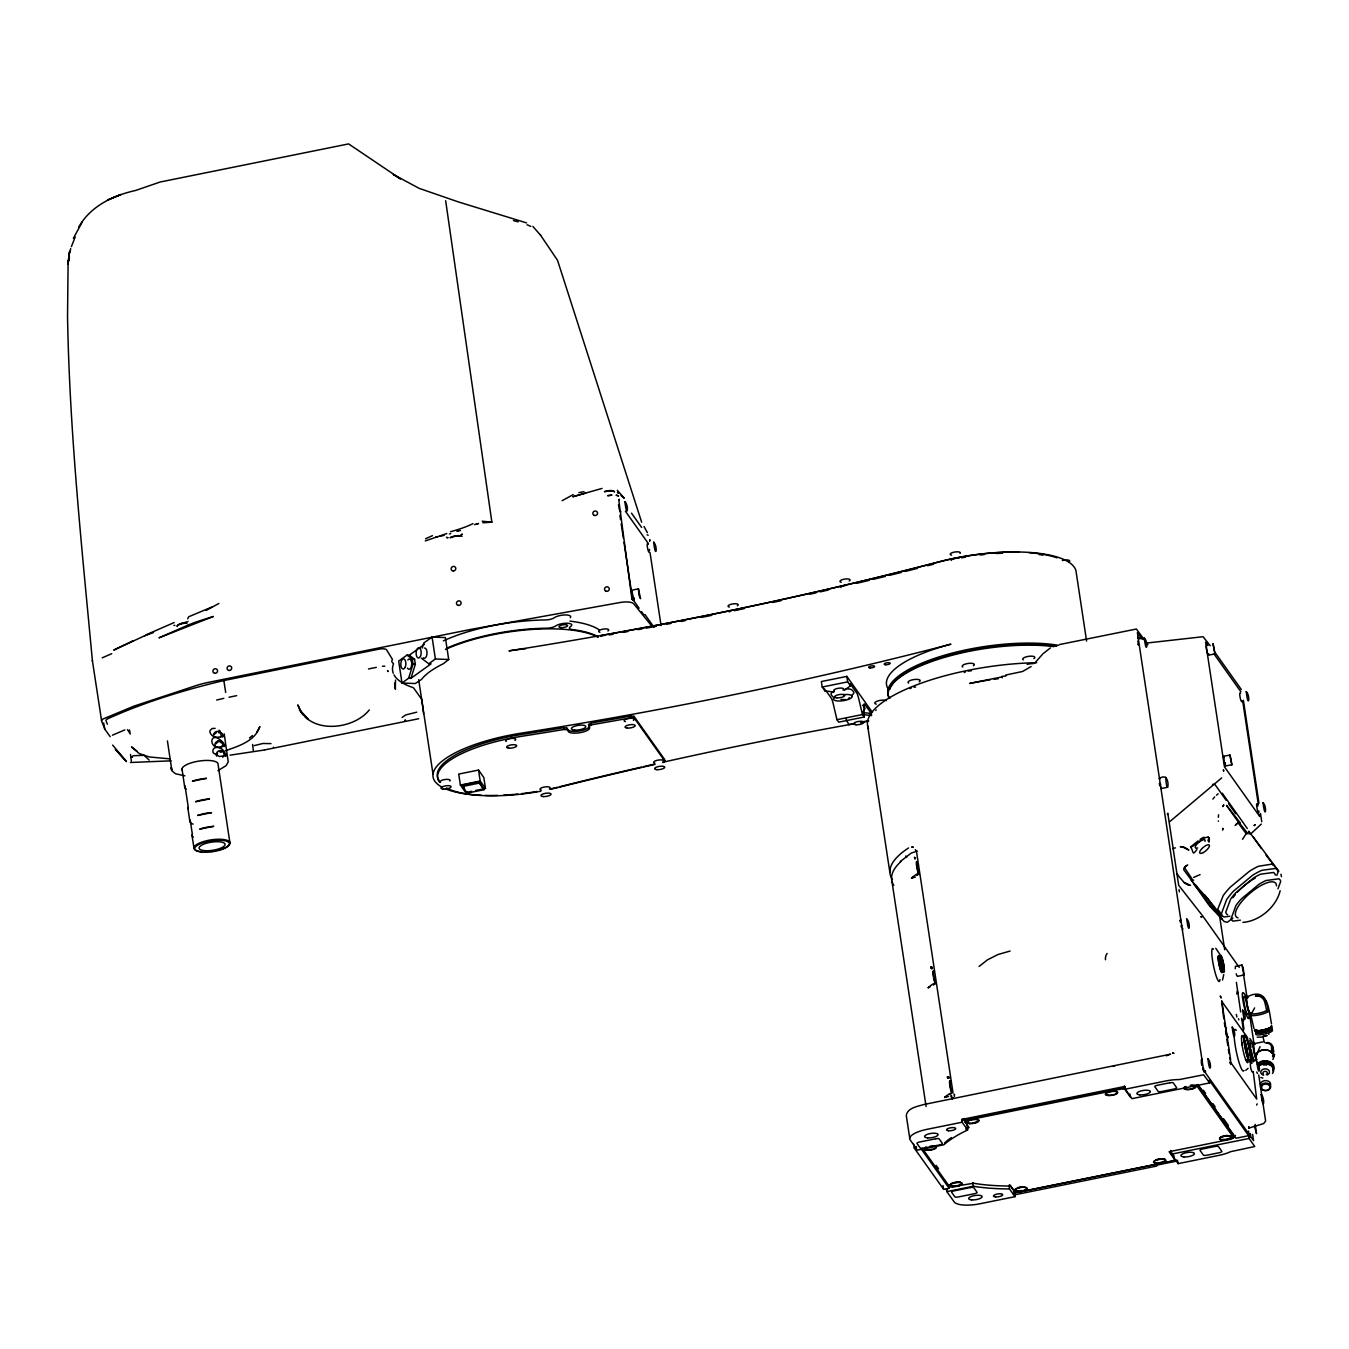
<?xml version="1.0" encoding="UTF-8"?>
<svg xmlns="http://www.w3.org/2000/svg" width="1349" height="1349" viewBox="0 0 1349 1349"><rect width="100%" height="100%" fill="white"/><g stroke="black" fill="none" stroke-linecap="round" stroke-linejoin="round"><path stroke-width="1.5" d="M1280.167 890.745C1276.255 906.916 1259.561 921.165 1242.952 922.379M393.419 663.573L393.419 664.13A119.757 37.603 -8.6 0 0 393.25 673.218M68.124 260.981L67.534 316.357C69.474 431.511 81.699 546.075 92.39 660.639L101.58 720.72A436.452 137.042 -8.6 0 0 104.497 727.786A7.301 2.293 -8.6 0 1 104.564 728.325A7.301 2.293 -8.6 0 0 104.682 728.966L110.18 736.706M395.51 680.132L395.358 689.238L394.566 683.117M1161.438 787.226L1160.899 788.372M1182.786 928.416L1182.5 929.781M1208.771 653.843C1207.895 657.418 1205.129 645.969 1206.799 645.395M1223.762 974.568L1222.531 980.032M1228.18 1036.521L1227.894 1037.887L1227.034 1036.302M1242.244 700.991C1241.367 705.156 1238.23 691.025 1240.557 693.082M1250.321 1133.598L1249.95 1137.662M1257.167 1103.887L1256.627 1105.016M402.103 717.449L405.745 714.919L416.74 712.188M447.784 537.728L446.502 537.357L447.851 537.745M1205.332 1070.735L1205.5 1072.135L1204.826 1070.819M1256.543 1055.255L1255.514 1057.076L1260.033 1046.639M1281.483 876.665L1280.943 874.219M187.747 618.82L188.658 616.78L211.776 607.084M1180.847 920.119L1179.92 920.811L1180.628 920.17M1208.148 836.97A10.59 3.659 -39.8 0 1 1207.979 840.393L1208.889 842.096L1208.856 840.798A10.59 3.659 -40.4 0 0 1203.696 838.387L1193.427 845.722A5.598 5.261 -35.4 0 1 1190.611 847.003C1193.966 851.573 1191.841 856.514 1196.9 849.55M1259.865 814.543L1259.696 816.465L1224.47 766.839L1205.601 642.09L1208.029 645.513M1218.332 817.275L1218.585 814.796M1201.335 1060.263L1202.414 1059.707M69.322 252.685L67.99 264.219L69.541 251.251M1159.55 784.663L1160.713 784.191M68.866 260.745L69.457 256.681M70.047 252.617L70.637 248.536M1140.124 638.701L1139.72 637.605L1139.905 638.735M620.86 511.827L619.747 510.849M649.645 552.365C647.908 553.916 645.834 539.769 648.279 544.507M1180.392 919.883L1180.358 922.126M1203.915 1068.998L1202.785 1068.02M1252.833 1072.033C1251.299 1073.146 1249.123 1061.815 1251.147 1063.349M368.513 668.969L376.337 667.35M167.428 740.921L171.93 770.835L175.454 773.736L184.897 775.844M401.985 683.016L408.595 678.26L413.03 664.214L412.271 659.105L406.943 655.125L398.68 661.077L401.985 683.016L415.29 683.538L421.562 679.39A97.111 30.487 -8.6 0 1 443.366 663.708L448.694 659.509L445.372 637.571L432.085 637.048L423.805 643.001L422.203 648.043M408.595 678.26L410.905 678.345L415.34 664.315L414.565 659.189L409.253 655.226L406.943 655.125M917.219 874.321L916.882 875.349A4.199 2.361 -83.2 0 0 917.185 875.079C920.001 870.661 906.815 881.538 913.374 877.137L911.536 878.014L915.415 877.086M933.795 983.977L933.457 985.006A4.199 2.361 -83.2 0 0 933.761 984.753C936.24 980.504 923.492 991.161 929.95 986.81L928.314 987.603M952.563 1098.508L952.917 1097.462L952.293 1099.233M1203.848 1071.528L1203.966 1071.949M1276.795 875.417L1278.093 871.926A35.782 12.377 -40.4 0 0 1275.631 868.469L1261.871 870.307A35.782 12.377 -40.4 0 0 1252.496 875.349L1233.542 891.099A35.782 12.377 -40.4 0 0 1226.629 899.614L1221.452 913.543A35.782 12.377 -40.4 0 0 1223.914 917L1229.816 916.224M1277.941 888.873L1280.707 881.42A31.398 10.876 -40.4 0 0 1278.852 878.806L1265.986 880.526A31.398 10.876 -40.4 0 0 1258.904 884.337L1241.198 899.058A31.398 10.876 -40.4 0 0 1235.971 905.499L1231.131 918.517A31.398 10.876 -40.4 0 0 1232.986 921.131L1240.338 920.153M71.396 246.614L75.207 236.986M1208.822 841.354L1208.755 840.798M1242.547 839.297L1246.172 833.682A9.291 3.221 -40.4 0 1 1247.1 833.952M1193.646 877.39L1200.087 874.641M1254.587 1007.905L1250.776 1015.089L1253.946 1028.427M216.666 700.03L223.816 698.344M73.352 238.385L82.238 221.978M112.422 735.188L124.833 729.893M369.272 709.945C355.765 727.145 321.163 733.165 304.79 716.488M1167.391 814.526L1167.796 813.228L1178.689 885.315L1202.752 916.005L1239.225 967.385M950.404 1093.584L950.05 1094.663A4.199 2.361 -83.2 0 0 950.354 1094.41C952.883 1090.177 940.017 1100.835 946.543 1096.467L944.705 1097.344L948.583 1096.417M78.613 227.29C90.349 206.228 113.063 195.47 135.676 190.445L160.16 182.014L348.615 143.905L400.501 178.911L393.352 174.493L419.117 188.337L458.795 202.063L526.599 222.905M1248.112 1068.341L1245.751 1070.33M1212.835 799.08L1214.69 796.972M1034.649 663.152L1042.912 653.81L1050.433 647.908M1235.111 825.487L1236.78 823.75A10.505 3.322 -61.5 0 1 1238.922 822.485L1247.673 833.244M851.556 695.932L853.495 693.622A10.944 3.44 -8.6 0 0 853.613 692.037L852.433 690.368A10.944 3.44 -8.6 0 0 845.722 688.749M1235.751 824.779L1236.375 824.188A7.909 2.496 -61.5 0 1 1238.399 823.21L1245.987 833.395M1250.472 834.12L1261.298 824.087M256.9 732.052L259.851 726.555C255.045 741.326 238.2 746.199 225.047 750.887M1181.69 925.701L1181.96 925.566M1169.6 821.777L1221.705 777.884M1216.478 795.185L1218.113 793.836M1190.611 847.003L1198.047 840.916M618.989 501.659L631.619 596.798M249.498 737.954L252.465 735.593M1232.851 918.079L1227.253 922.328L1224.133 921.485L1208.856 905.01L1190.779 879.464L1193.713 880.189M979.087 966.44L987.502 959.83L998.024 954.502L1010.081 951.062M900.255 861.573L911.25 853.057L917.489 851.067M1113.262 1066.401L1115.016 1065.676M638.448 588.822L638.886 594.976L640.556 598.703L638.448 588.822L631.754 590.255L633.861 600.153L634.081 597.776M1214.994 653.877L1213.055 643.861L1214.994 653.877L1208.485 655.192M1165.721 777.243C1167.104 802.942 1172.618 769.385 1159.213 778.575M1223.341 756.216L1225.027 766.013L1231.957 764.782L1230.103 755.103L1223.341 756.216L1224.201 757.784M1229.85 754.884L1231.789 764.917M1225.28 766.232L1225.33 762.674M1237.387 976.389L1244.065 974.939L1243.137 967.688L1241.957 965.041L1235.448 966.356L1235.246 968.734M1241.957 965.041L1243.896 975.057M1201.706 1059.572L1201.875 1064.428M1159.769 778.862L1159.499 778.929M844.39 690.25L850.46 685.798L850.157 683.741L856.716 692.964A8.769 1.298 78.6 0 1 858.858 699.237L862.433 714.532L864.203 717.01L838.724 722.17L836.953 719.692L833.378 704.397A8.769 1.298 78.6 0 0 831.237 698.124L825.773 690.435M1186.884 865.434L1186.159 865.957A7.909 2.647 -19.1 0 0 1184.658 867.913L1191.976 878.755M409.253 655.226L424.429 644.299M421.394 658.211L428.78 663.742L435.39 658.986L448.694 659.509M410.905 678.345L431.09 663.826L428.78 663.742M1031.125 666.524L1022.66 671.465L1005.663 675.056M206.161 610.439L218.892 603.475M562.128 500.698L573.224 494.594M1249.191 1128L1263.642 1123.565L1265.632 1121.086L1258.735 1075.052M848.319 698.546L849.533 697.737M662.865 762.64L664.922 761.274L664.652 759.504L633.996 716.319L630.759 716.015A1460.225 458.508 -8.6 0 1 591.064 723.047L588.552 724.497L589.513 727.246A10.944 3.44 -8.6 0 1 581.099 732.49A10.944 3.44 -8.6 0 1 568.283 731.546L566.765 728.005L563.663 727.684A1460.225 458.508 -8.6 0 1 521.743 734.463A91.26 28.649 -8.6 0 0 439.15 780.464M1236.392 982.359L1240.675 1011.969M965.732 1129.18A125.575 39.425 -8.6 0 1 969.071 1127.562L964.872 1121.626L967.115 1120.226L1121.373 1088.997L1124.796 1089.25L1130.378 1097.108L1129.889 1093.955M1198.013 1085.018L1233.171 1134.543L1233.644 1137.696L1231.401 1139.096L1169.128 1151.709L1174.709 1159.567L1172.466 1160.966L1018.191 1192.196L1014.768 1191.943L1010.57 1186.024A125.575 39.425 -8.6 0 1 973.523 1183.258L949.831 1187.12L922.244 1148.235M1187.71 864.911L1185.636 866.311A10.505 3.524 -19.1 0 0 1183.832 868.318L1183.849 869.936L1193.275 882.566M588.822 726.285L591.334 724.835A1460.225 458.508 -8.6 0 0 631.028 717.803L634.266 718.09L664.922 761.274M911.722 877.946L913.054 877.187L911.941 877.845M944.89 1097.26L946.222 1096.501L945.109 1097.159M223.226 745.778C208.033 753.029 208.302 727.684 222.636 742.001M425.576 538.757L432.405 535.671M1138.775 638.549L1137.865 637.925L1138.725 638.633M132.893 640.842L113.754 650.1L147.159 634.603M221.421 736.453C217.425 738.358 210.68 736.756 209.888 731.816A3.845 3.069 55.9 0 1 210.107 730.433L212.164 728.477L215.115 728.376M1166.295 1055.812L1169.903 1054.311M146.636 634.553L174.206 622.53M102.204 657.84L111.731 653.675M173.903 625.43L174.898 625.396M217.931 770.667L226.076 765.676L228.234 761.865L224.187 733.789M425.289 540.915L446.839 533.529M228.993 697.231L236.665 695.662M184.56 622.597L186.685 621.822M144.478 635.834L153.516 632.546M254.219 745.626L262.87 743.484L270.997 743.619M1172.922 848.706L1175.384 847.83M223.951 755.862L219.347 756.485L213.513 753.096A3.845 3.086 54.6 0 1 212.889 751.68C212.113 745.491 221.624 746.823 223.614 750.971M1201.284 1060.112L1202.111 1059.184L1202.144 1060.112M602.025 488.422L572.802 496.736L585.618 493.11M474.561 524.643L478.541 523.479L476.214 524.154M450.532 531.725L455.878 530.191A28.38 4.806 -15.8 0 0 472.993 523.631M1137.898 644.316L1138.978 644.721M449.436 534.002L450.701 533.631M632.985 600.305L631.669 597.253L633.086 600.457M440.061 536.261L444.108 535.368M180.732 623.66L182.014 623.373M913.661 1144.222L914.335 1148.033A2.917 0.911 -8.6 0 0 916.477 1146.65M1139.416 644.637L1138.387 644.839M1160.342 784.511L1159.381 783.415M264.623 749.926L418.696 718.73M872.348 712.306L846.852 676.389L821.372 681.549L822.199 687.029L824.998 690.958L833.986 692.003M822.199 687.029L847.678 681.869L850.46 685.798M1059.454 644.569L1136.381 629.022L1147.915 644.687M475.573 790.48L485.471 788.474L483.819 777.513L478.524 770.077L458.711 774.073L460.38 785.051L465.658 792.487L471.61 791.29M460.38 785.051L480.193 781.037L485.471 788.474M462.083 785.169L479.064 781.729L483.971 789.721L466.99 793.161L462.083 785.169L464.427 788.49M462.285 786.551L479.283 783.111L483.971 789.721M836.953 719.692L862.433 714.532M854.794 723.469L848.926 724.666L845.823 718.68M862.635 721.884L868.52 720.703M1161.152 788.592L1167.661 787.26M1246.881 997.08C1268.06 985.681 1268.735 1009.777 1271.517 1023.908M1247.403 997.467A8.027 1.197 78.6 0 0 1247.049 1003.723A8.027 1.197 78.6 0 0 1250.068 1012.829L1251.332 1012.576M1253.879 1043.721L1262.748 1041.917M961.82 1119.451L1124.779 1086.468L1125.353 1087.26L962.393 1120.26L961.82 1119.451L962.141 1122.216L967.621 1129.956A127.295 39.964 -8.6 0 0 943.878 1144.778L917.421 1150.124L910.12 1139.854A21.904 6.88 -8.6 0 1 926.948 1129.349L962.141 1122.216M1125.285 1089.183L1166.143 1080.903A21.904 6.88 -8.6 0 1 1179.346 1079.571L1203.645 1074.799L1209.648 1082.91L1131.996 1098.642L1125.285 1089.183L1124.779 1086.468M1009.828 1184.776L1013.757 1190.324L1014.988 1196.664L979.796 1203.797A21.904 6.88 -8.6 0 1 954.165 1201.892L946.863 1191.605L946.425 1188.84L949.156 1188.284L948.819 1185.484M946.863 1191.605L973.32 1186.243A127.295 39.964 -8.6 0 0 1009.49 1188.941L1014.988 1196.664M1231.384 1136.313L1235.465 1135.487M1170.713 1150.512L1171.421 1154.171L1178.132 1163.631L1218.99 1155.368A21.904 6.88 -8.6 0 0 1230.541 1151.692L1254.772 1146.515L1249.073 1138.455L1248.634 1135.689L1235.988 1138.236L1197.811 1084.444M1171.421 1154.171L1249.073 1138.455M1014.094 1193.106L1177.053 1160.106M578.873 492.655L583.948 491.643M435.693 537.104L437.818 536.683M914.234 1148.05L943.659 1189.329A2.917 0.911 -8.6 0 1 946.981 1189.599L946.425 1188.84M1249.579 1134.56C1251.568 1134.121 1250.759 1136.566 1250.017 1134.492M459.014 530.781L460.532 530.528M132.91 755.71L144.158 755.356L149.149 760.111M230.072 755.17L264.05 750.044M617.404 492.267L618.466 493.211L617.69 492.52M1265.547 1042.861C1272.006 1040.956 1274.653 1048.24 1272.849 1053.569A9.123 6.762 -1.9 0 0 1262.394 1050.112A9.123 6.762 -1.9 0 0 1255.514 1057.076M648.161 535.249L647.149 534.828M845.553 699.608L840.967 699.473M1145.723 643.153L1203.072 636.711L1210.238 645.733M1261.855 1037.077L1257.184 1037.145M1170.645 1054.159L923.525 1104.595C917.522 1106.484 907.557 1107.833 906.275 1115.404L909.715 1138.101M382.442 666.221L384.785 666.17M171.121 760.836L130.431 762.489M482.807 522.771L491.879 522.181L445.659 200.714M170.328 758.897L149.183 756.958L139.149 753.484L131.494 746.891L137.075 751.275M412.271 659.105L414.565 659.189M413.03 664.214L415.34 664.315M482.149 521.203L491.879 522.181M439.42 782.251A91.26 28.649 -8.6 0 1 522.012 736.25A1460.225 458.508 -8.6 0 0 563.933 729.472L567.035 729.775M863.512 712.609L871.285 713.52L871.606 715.577L864.405 714.734M1190.543 885.315L1184.371 882.769L1176.564 873.73A14.603 5.059 -40.4 0 0 1177.677 874.489M513.497 220.612L518.168 221.843M1202.414 894.505L1194.034 884.269L1195.939 886.158M1268.111 1011.565C1268.161 1004.786 1264.536 992.898 1255.413 996.102A7.824 7.588 24.7 0 1 1264.738 1002.037L1266.694 1010.401L1268.111 1011.565A9.123 1.804 -13.2 0 1 1258.684 1014.971A9.123 1.804 -13.2 0 1 1250.776 1015.089L1250.236 1012.795M1260.792 1077.446L1262.833 1078.07M1212.313 907.422L1209.648 905.972M527.054 224.76L530.832 226.396M1215.753 948.296L1219.85 954.283M1137.865 637.925L1138.118 637.976A6.576 0.978 78.6 0 0 1137.831 637.318M621.046 495.572L624.267 498.219L617.302 490.277M1256.762 1054.429A8.027 5.952 -1.9 0 1 1263.591 1049.758A8.027 5.952 -1.9 0 1 1271.719 1052.81L1272.849 1053.569M1272.613 1055.424L1273.743 1056.183A9.123 6.762 -1.9 0 1 1272.832 1059.454M1273.372 865.299L1271.938 864.119L1258.448 866.277A35.782 12.36 -41.4 0 0 1249.191 871.454L1230.237 887.204A35.782 12.411 -39.3 0 0 1223.223 895.584L1217.759 909.192L1220.221 912.649M1267.065 1009.575L1268.482 1010.755A9.123 1.804 -13.2 0 0 1266.998 1010.232M532.889 226.447L540.645 235.282M1249.849 1038.477L1252.766 1042.861M308.128 719.439L300.085 710.13L297.809 704.903L301.502 712.474L308.128 719.439L303.525 714.987M219.044 730.146L220.224 731.225M1220.575 917.455L1221.874 918.72L1207.895 898.99L1195.518 885.129L1214.673 911.131M1221.739 915.988L1204.961 895.264A33.624 11.264 -19.1 0 1 1204.708 894.876M1253.44 837.206L1278.785 871.37L1271.669 862.584M115.407 749.437L126.351 761.409L112.641 745.086M115.491 749.589L126.452 761.544M1193.798 883.157L1197.507 887.22M650.623 624.621L633.575 603.644A12.647 3.963 -8.6 0 0 620.574 602.413L470.649 629.427L209.23 682.206A43.792 13.76 -8.6 0 0 196.92 685.326L133.989 706.117L103.384 718.848A6.391 2.007 -8.6 0 0 101.58 720.72M905.752 855.957L906.629 857.424M915.347 849.634L916.359 851.303M1240.321 822.957L1226.545 805.404L1239.664 823.902M1270.471 861.067L1268.853 858.942M540.325 234.844L557.542 260.34L641.635 522.147M1215.011 652.478L1241.333 689.541M1214.1 654.063L1240.827 691.717M1142.249 639.392L1137.376 632.512L1203.561 1070.179L1253.558 1140.613L1252.614 1134.391M1222.245 793.195L1247.302 828.505M1261.382 848.47L1248.82 831.169L1249.14 834.07M1265.935 854.878L1268.212 858.082M1226.19 800.345L1215.449 785.219A14.603 5.059 -40.4 0 0 1212.532 784.393M1228.585 803.7L1235.735 813.801M1248.634 1135.689L1209.26 1080.195L1209.648 1082.91M1203.274 1090.144L1205.652 1093.499M1212.818 1103.583L1215.196 1106.939M1223.543 1118.692L1228.315 1125.42M1196.057 1084.748L1233.644 1137.696M871.285 713.52L864.743 704.296A8.769 1.298 78.6 0 0 863.832 706.252L864.203 717.01M1170.881 1151.692L1174.22 1156.413M631.517 513.176L641.618 527.425M625.396 511.22L648.161 543.293M644.974 614.554L653.945 627.201M639.122 608.23L633.136 599.799L632.141 596.224L623.997 542.365M641.517 611.603L643.911 614.992M963.068 1118.911L967.014 1124.459L967.621 1129.956M936.155 1165.367L938.567 1168.757M920.945 1148.522L949.156 1188.284M588.552 724.497L589.243 725.458A10.944 3.44 -8.6 0 1 580.829 730.72A10.944 3.44 -8.6 0 1 568.013 729.758L566.765 728.005M299.411 709.911L302.867 714.768M127.514 729.624L130.246 733.991L129.487 729.961M1159.499 784.073L1159.971 785.944M1218.248 820.951L1218.4 821.288M1272.849 1047.144L1273.743 1056.183M643.979 526.515L647.385 532.686M1253.406 1061.815L1251.079 1052.102M1226.494 1028.612L1225.786 1027.989L1226.713 1035.239M1230.608 1064.176L1230.17 1062L1230.44 1063.484M1236.848 975.631L1236.207 973.742M1255.143 1124.358L1256.543 1133.632L1254.385 1125.977M1238.837 1019.895L1238.5 1018.765M1257.993 805.994C1254.536 797.074 1258.583 819.197 1258.954 811.002M1245.717 996.253C1236.122 978.042 1249.916 1035.492 1248.972 1013.436M273.493 747.194L273.409 747.177M1229.647 1057.734L1231.148 1063.096L1256.695 1099.081L1253.221 1071.528M1248.533 1131.086L1248.854 1132.3M1180.999 925.92L1181.319 927.134M619.41 509.787L618.449 504.779M1264.317 1042.49L1262.968 1036.69L1267.183 1035.61M1250.219 1048.409L1249.865 1040.484M1236.848 1017.011L1236.342 1014.414M1178.132 1163.631L1177.626 1160.916L1159.027 1164.676A2.917 0.911 -8.6 0 0 1156.767 1166.042L1015.426 1194.674A2.917 0.911 -8.6 0 0 1013.487 1194.27M954.418 1095.051L954.367 1094.191L954.418 1096.518M1138.236 643.608L1137.848 641.112M103.671 722.997L104.682 728.966M191.929 834.997L193.919 847.661M392.997 663.067A18.313 5.75 -8.6 0 1 392.492 659.476L386.505 649.746A6.576 2.057 -8.6 0 0 378.816 649.173L224.44 680.419A6.576 2.057 -8.6 0 0 223.833 680.554L225.688 692.459M891.925 881.217L926.089 1106.534M867.609 725.627L889.834 872.23M418.696 679.711L433.012 774.208M1243.39 700.3L1258.954 803.195M1260.506 813.481L1261.753 821.71M1242.766 701.463L1258.313 804.274M1243.458 973.944L1246.881 996.641M1249.376 1013.15L1254.064 1044.092M1251.973 1063.299L1247.37 1037.398L1221.823 1001.413L1223.745 1018.68M1242.716 1020.721L1243.963 1028.983M1241.62 1018.191L1243.491 1030.619M1219.361 914.521L1224.69 949.78M1221.722 1000.806L1230.625 1059.707M1224.369 1022.778L1224.976 1026.893M1225.6 1031.007L1226.224 1035.121M1226.848 1039.236L1227.775 1045.408M1228.399 1049.522L1229.023 1053.62M1086.586 641.028L1075.929 570.576A102.22 32.089 -8.6 0 0 938.466 561.943A1460.225 458.508 -8.6 0 1 508.978 650.876A95.644 30.032 -8.6 0 1 525.722 648.717M1124.324 1086.097L1124.796 1089.25M964.383 1118.473L964.872 1121.626M916.662 852.551L953.052 1093.095M942.985 1185.518L943.558 1189.346M846.852 676.389L847.678 681.869M824.677 688.901L824.998 690.958M650.1 553.073L661.061 625.565M619.916 515.436L620.54 519.584M621.181 523.732L623.373 538.234M633.996 716.319L634.266 718.09M630.759 716.015L631.028 717.803M600.828 636.441L600.71 635.615A1463.142 459.419 -8.6 0 0 939.393 561.842A99.303 31.179 -8.6 0 1 1018.917 552.196M591.064 723.047L591.334 724.835M563.663 727.684L563.933 729.472M478.524 770.077L480.193 781.037M479.064 781.729L479.283 783.111M466.788 791.796L466.99 793.161M432.085 637.048L435.39 658.986M230.005 843.412L218.083 764.596A18.245 5.733 -8.6 0 0 198.708 761.123A18.245 5.733 -8.6 0 0 182.351 770.296M187.781 807.579L189.855 821.288M1248.955 1126.752L1249.191 1128.354M181.997 768.846L184.678 787.007M1179.043 889.48L1179.363 891.841M972.798 1182.55L973.32 1186.243M423.62 713.655L421.832 699.861A6.576 2.057 -8.6 0 0 421.714 699.338L413.772 688.159A7.301 2.293 -8.6 0 0 412.693 687.467A119.757 37.603 -8.6 0 1 394.026 674.905M649.425 549.397L649.577 550.577M252.583 744.463L253.308 750.466M130.516 754.428L131.325 761.106M1255.464 1055.474L1255.717 1056.908A8.027 1.197 78.6 0 1 1253.643 1046.875A8.027 1.197 78.6 0 1 1254.688 1044.48M1009.052 1185.231L1009.49 1188.941M1248.702 1127.022L1248.786 1128.152M1271.719 1052.81L1271.534 1046.925A7.824 5.126 -18.9 0 0 1266.542 1043.013M1256.357 1058.071L1256.408 1059.69M202.046 851.725A18.245 5.733 -8.6 0 1 198.809 843.361A18.245 5.733 -8.6 0 1 226.447 840.107A18.245 5.733 -8.6 0 1 220.089 849.6M215.638 850.713A18.245 5.733 -8.6 0 1 210.933 851.455M193.076 824.138A18.245 5.733 -8.6 0 1 190.209 820.074L192.283 833.783A18.245 5.733 -8.6 0 0 193.396 837.054M188.152 808.675A18.245 5.733 -8.6 0 1 188.135 806.365L185.015 785.809A18.245 5.733 -8.6 0 0 186.145 789.081M219.432 751.764A4.738 4.452 -35.4 0 1 225.89 756.081M216.953 754.395A4.738 4.452 -35.4 0 1 217.543 753.332M218.909 732.085A4.738 4.452 -35.4 0 1 222.99 736.891M220.207 740.702A4.738 4.452 -35.4 0 1 217.83 741.174M214.643 734.143A4.738 4.452 -35.4 0 1 216.531 732.574M220.713 733.418A4.013 3.76 -35.4 0 1 222.281 736.841M218.825 732.794A4.013 3.76 -35.4 0 1 219.82 732.979M213.732 736.925A4.013 3.76 -35.4 0 1 217.796 731.343A4.013 3.76 -35.4 0 1 220.494 737.296M223.614 752.607A4.013 3.76 -35.4 0 1 225.182 756.03M220.696 752.051A4.013 3.76 -35.4 0 1 221.725 751.983M216.633 756.115A4.013 3.76 -35.4 0 1 218.369 751.106A4.013 3.76 -35.4 0 1 223.529 752.067A4.013 3.76 -35.4 0 1 222.686 757.244M220.359 741.68A4.738 4.452 -35.4 0 1 224.44 746.486M216.093 743.737A4.738 4.452 -35.4 0 1 217.982 742.169M222.163 743.012A4.013 3.76 -35.4 0 1 223.732 746.435M220.275 742.388A4.013 3.76 -35.4 0 1 221.27 742.574M215.182 746.52A4.013 3.76 -35.4 0 1 217.24 741.343A4.013 3.76 -35.4 0 1 222.4 743.046A4.013 3.76 -35.4 0 1 220.342 748.223M450.802 537.678A6.863 2.158 -8.6 0 1 454.815 536.413M456.367 536.177A6.863 2.158 -8.6 0 1 460.38 536.16M443.366 640.876A95.644 30.032 -8.6 0 1 545.434 619.95A7.301 2.293 -8.6 0 0 554.422 617.673A8.769 2.749 -8.6 0 1 565.467 614.925A8.769 2.749 -8.6 0 1 570.29 617.69M598.889 629.629A95.644 30.032 -8.6 0 0 570.931 621.248A7.301 2.293 -8.6 0 1 570.003 621.08M107.364 724.177A432.894 135.929 -8.6 0 1 106.015 720.67A6.576 2.057 -8.6 0 1 107.886 718.713A286.865 90.079 -8.6 0 1 223.833 680.554M424.412 648.06A5.109 2.529 -87.7 0 1 426.959 654.029A5.109 2.529 -87.7 0 1 423.266 657.789M446.418 648.346A95.492 29.982 -8.6 0 1 546.733 628.212A7.301 2.293 -8.6 0 0 555.754 625.919A8.617 2.698 -8.6 0 1 567.592 623.238A8.617 2.698 -8.6 0 1 570.458 626.678A7.301 2.293 -8.6 0 0 571.976 629.511A95.492 29.982 -8.6 0 1 598.4 636.913M407.836 659.981A5.109 2.529 -87.7 0 1 411.209 660.875A5.109 2.529 -87.7 0 1 410.855 667.772A5.109 2.529 -87.7 0 1 407.432 668.075M604.47 491.879A6.863 2.158 -8.6 0 1 614.402 491.812M604.858 491.34A6.863 2.158 -8.6 0 1 614.571 491.744M92.406 661.145A4.384 3.491 -1.4 0 1 92.373 660.538M177.309 626.054A6.863 2.158 -8.6 0 0 177.225 626.459A6.863 2.158 -8.6 0 1 177.36 625.498M178.186 625.177A6.863 2.158 -8.6 0 1 186.971 623.137M177.663 625.143A6.863 2.158 -8.6 0 1 186.82 622.749M450.01 537.711A6.863 2.158 -8.6 0 1 456.316 535.789A6.863 2.158 -8.6 0 1 462.134 536.312M933.542 564.202A1463.142 459.419 -8.6 0 1 927.556 565.754M917.539 568.317A1463.142 459.419 -8.6 0 1 905.499 571.369M901.469 572.381A1463.142 459.419 -8.6 0 1 889.379 575.382M885.349 576.377A1463.142 459.419 -8.6 0 1 873.191 579.345M869.144 580.34A1463.142 459.419 -8.6 0 1 856.952 583.257M828.387 589.985A1463.142 459.419 -8.6 0 1 820.192 591.874M816.078 592.818A1463.142 459.419 -8.6 0 1 809.923 594.218M781.054 600.659A1463.142 459.419 -8.6 0 1 772.792 602.48M744.429 608.551A1463.142 459.419 -8.6 0 1 734.261 610.692M711.834 615.313A1463.142 459.419 -8.6 0 1 701.632 617.37M685.258 620.624A1463.142 459.419 -8.6 0 1 681.161 621.434M670.908 623.423A1463.142 459.419 -8.6 0 1 666.794 624.216M656.525 626.189A1463.142 459.419 -8.6 0 1 646.238 628.145M642.107 628.904A1463.142 459.419 -8.6 0 1 637.993 629.679M627.673 631.585A1463.142 459.419 -8.6 0 1 623.542 632.344M613.222 634.215A1463.142 459.419 -8.6 0 1 609.09 634.957M961.5 557.828A99.303 31.179 -8.6 0 1 965.58 557.12M980.099 555.029A99.303 31.179 -8.6 0 1 984.197 554.574M996.473 553.512A99.303 31.179 -8.6 0 1 1002.492 553.191M1039.219 554.557A99.303 31.179 -8.6 0 1 1042.979 555.147M445.474 649.425A95.644 30.032 -8.6 0 1 597.776 637.082M557.525 787.26A95.644 30.032 -8.6 0 1 549.431 789.098M537.003 791.458A95.644 30.032 -8.6 0 1 521.591 793.65M517.746 794.072A95.644 30.032 -8.6 0 1 503.649 795.168M497.579 795.404A95.644 30.032 -8.6 0 1 485.387 795.455M481.273 795.32A95.644 30.032 -8.6 0 1 445.372 788.777M442.303 787.31A95.644 30.032 -8.6 0 1 521.422 733.114A1460.225 458.508 -8.6 0 0 950.91 644.181A102.22 32.089 -8.6 0 0 888.519 689.474M559.498 786.771A1460.225 458.508 -8.6 0 1 641.449 767.109M643.524 766.637A1460.225 458.508 -8.6 0 1 653.624 764.327M663.759 762.05A1460.225 458.508 -8.6 0 1 854.372 723.705M860.477 722.609A1460.225 458.508 -8.6 0 1 868.638 721.175M889.868 698.377A102.22 32.089 -8.6 0 1 939.697 656.693A102.22 32.089 -8.6 0 1 1058.543 645.328M842.99 690.132A5.109 1.602 -8.6 0 0 839.044 688.159A5.109 1.602 -8.6 0 0 834.238 691.16A10.944 3.44 -8.6 0 0 831.203 694.668L832.384 696.32A10.944 3.44 -8.6 0 0 834.458 697.484M843.378 694.651A9.494 2.985 -8.6 0 1 851.978 697.18A9.494 2.985 -8.6 0 1 839.129 701.008A9.494 2.985 -8.6 0 1 834.98 697.146M862.433 705.257A10.944 3.44 -8.6 0 1 863.596 706.1L864.76 707.753A10.944 3.44 -8.6 0 1 863.427 710.434M862.972 711.783A9.494 2.985 -8.6 0 1 863.967 713.183M655.041 764.411A1460.225 458.508 -8.6 0 0 558.351 787.445A91.26 28.649 -8.6 0 1 550.696 789.232M540.831 791.222A91.26 28.649 -8.6 0 1 446.485 787.968M654.923 763.23A5.109 1.602 -8.6 0 1 655.024 761.021A5.109 1.602 -8.6 0 1 661.836 759.942A5.109 1.602 -8.6 0 1 662.932 761.949M541.269 790.126A5.109 1.602 -8.6 0 1 544.018 787.074A5.109 1.602 -8.6 0 1 549.852 788.389M440.567 782.437A5.109 1.602 -8.6 0 1 444.715 779.537A5.109 1.602 -8.6 0 1 449.892 780.953M506.179 741.478A5.109 1.602 -8.6 0 1 511.001 738.476A5.109 1.602 -8.6 0 1 514.93 740.449M625.396 721.614A5.109 1.602 -8.6 0 1 625.481 719.422A5.109 1.602 -8.6 0 1 632.293 718.326A5.109 1.602 -8.6 0 1 633.389 720.349M1028.983 552.668A99.303 31.179 -8.6 0 1 1056.975 557.812M951.18 560.459A5.109 1.602 -8.6 0 1 952.006 559.548M952.866 559.127A5.109 1.602 -8.6 0 1 959.004 558.132M840.916 587.557A5.109 1.602 -8.6 0 1 841.169 587.102M842.602 586.208A5.109 1.602 -8.6 0 1 846.261 585.314M729.269 611.923A5.109 1.602 -8.6 0 1 730.72 611.03M733.047 610.338A5.109 1.602 -8.6 0 1 736.858 610.052M601.3 636.222A5.109 1.602 -8.6 0 1 604.942 635.312M1062.371 560.56A5.109 1.602 -8.6 0 1 1068.425 560.105A5.109 1.602 -8.6 0 1 1068.88 562.01M951.5 555.164A5.109 1.602 -8.6 0 1 954.249 552.112A5.109 1.602 -8.6 0 1 960.083 553.427M841.236 582.245A5.109 1.602 -8.6 0 1 841.321 580.053A5.109 1.602 -8.6 0 1 848.15 578.957A5.109 1.602 -8.6 0 1 849.246 580.981M729.354 607.067A5.109 1.602 -8.6 0 1 729.438 604.858A5.109 1.602 -8.6 0 1 736.267 603.779A5.109 1.602 -8.6 0 1 737.363 605.785M599.934 632.259A5.109 1.602 -8.6 0 1 600.018 630.05A5.109 1.602 -8.6 0 1 606.848 628.971A5.109 1.602 -8.6 0 1 607.927 630.978M990.031 679.879A127.042 39.897 -8.6 0 0 969.611 683.454L1002.037 676.894L1002.256 677.788L1002.037 676.405A128.492 40.352 -8.6 0 1 1005.966 675.967M994.129 679.289A127.042 39.897 -8.6 0 1 998.226 678.749M868.554 728.747A127.042 39.897 -8.6 0 1 1036.656 662.696M892.448 879.447A127.042 39.88 -8.6 0 1 908.518 847.965M964.265 672.544A6.205 1.956 -8.6 0 1 965.311 672.004M968.16 671.161A6.205 1.956 -8.6 0 1 971.331 670.79M1027.145 664.416A6.205 1.956 -8.6 0 1 1033.283 663.691M875.872 710.501A6.205 1.956 -8.6 0 1 876.176 709.945M910.137 688.631A6.205 1.956 -8.6 0 1 911.182 688.108M914.015 687.265A6.205 1.956 -8.6 0 1 915.617 686.995M962.781 667.013A6.205 1.956 -8.6 0 1 968.616 663.371A6.205 1.956 -8.6 0 1 973.405 665.765M1023.284 659.897A6.205 1.956 -8.6 0 1 1029.118 656.255A6.205 1.956 -8.6 0 1 1033.907 658.649M876.277 704.161A6.205 1.956 -8.6 0 1 877.423 701.075A6.205 1.956 -8.6 0 1 886.36 700.603M908.636 683.1A6.205 1.956 -8.6 0 1 914.487 679.458A6.205 1.956 -8.6 0 1 919.259 681.852M888.991 698.394A102.22 32.089 -8.6 0 1 940.169 658.7A102.22 32.089 -8.6 0 1 1053.94 646.643M889.75 689.508A100.753 31.634 -8.6 0 1 953.355 654.012A100.753 31.634 -8.6 0 1 1056.655 646.323M1105.505 959.746A8.684 8.094 -39.1 0 1 1107.124 953.439M944.755 1142.738A125.575 39.425 -8.6 0 1 951.365 1137.578M1190.223 1085.389A6.273 1.973 -8.6 0 1 1195.77 1087.243A6.273 1.973 -8.6 0 1 1186.462 1089.554A6.273 1.973 -8.6 0 1 1185.737 1086.501M933.609 1145.925A6.273 1.973 -8.6 0 1 935.076 1148.623A6.273 1.973 -8.6 0 1 925.937 1150.073A6.273 1.973 -8.6 0 1 926.055 1147.122M1108.204 1091.847A5.834 1.838 -8.6 0 1 1113.633 1090.936M1022.087 1190.509A5.834 1.838 -8.6 0 1 1018.731 1190.863M1016.117 1190.543A5.834 1.838 -8.6 0 1 1015.224 1189.278M1017.652 1187.761A5.834 1.838 -8.6 0 1 1023.082 1186.85M1164.963 1160.747A5.834 1.838 -8.6 0 1 1159.651 1162.619M1156.363 1159.685A5.834 1.838 -8.6 0 1 1157.358 1159.381M1158.437 1159.111A5.834 1.838 -8.6 0 1 1161.776 1158.757M1163.664 1158.909A5.834 1.838 -8.6 0 1 1165.266 1159.634M1194.59 1085.321A5.834 1.838 -8.6 0 1 1193.056 1088.103M1186.631 1088.997A5.834 1.838 -8.6 0 1 1184.017 1087.817M1190.948 1085.456A5.834 1.838 -8.6 0 1 1195.231 1087.395A5.834 1.838 -8.6 0 1 1186.698 1089.402A5.834 1.838 -8.6 0 1 1185.754 1086.687M1230.457 1137.831A5.834 1.838 -8.6 0 1 1226.797 1139.129M1225.668 1139.315A5.834 1.838 -8.6 0 1 1222.447 1139.45M1220.845 1139.163A5.834 1.838 -8.6 0 1 1221.115 1136.92A5.834 1.838 -8.6 0 1 1227.792 1135.453M959.223 1185.13A5.834 1.838 -8.6 0 1 950.303 1185.181M950.607 1184.068A5.834 1.838 -8.6 0 1 954.788 1182.382M955.918 1182.179A5.834 1.838 -8.6 0 1 960.758 1182.348M931.316 1149.297A5.834 1.838 -8.6 0 1 929.056 1149.601M926.965 1149.618A5.834 1.838 -8.6 0 1 924.47 1148.775M930.152 1146.195A5.834 1.838 -8.6 0 1 935.801 1147.746A5.834 1.838 -8.6 0 1 927.353 1150.039A5.834 1.838 -8.6 0 1 926.072 1147.308M977.536 1119.333A5.834 1.838 -8.6 0 1 978.447 1120.597M976.018 1122.115A5.834 1.838 -8.6 0 1 972.814 1122.874M967.924 1120.665A5.834 1.838 -8.6 0 1 974.922 1119.012M893.814 885.382A126.317 39.677 -8.6 0 1 901.233 861.269M919.192 874.203A6.863 1.012 78.6 0 1 917.455 868.436L916.814 864.153A6.863 1.012 78.6 0 1 916.747 862.686M919.006 874.658A6.863 1.012 78.6 0 1 916.882 867.626A6.863 1.012 78.6 0 1 916.578 861.522M935.531 983.337A6.863 1.012 78.6 0 1 934.048 978.092L933.39 973.809A6.863 1.012 78.6 0 1 934.048 971.347M935.363 983.944A6.863 1.012 78.6 0 1 933.103 975.023A6.863 1.012 78.6 0 1 933.828 971.752M951.601 1091.594A6.863 1.012 78.6 0 1 950.623 1087.766L949.983 1083.483A6.863 1.012 78.6 0 1 950.438 1080.785M951.703 1093.078A6.863 1.012 78.6 0 1 949.645 1084.225A6.863 1.012 78.6 0 1 950.421 1081.409M1203.814 1070.971A6.576 0.978 78.6 0 1 1202.988 1069.453M1201.858 1065.423A6.576 0.978 78.6 0 1 1201.234 1061.781M1250.456 1136.33A6.576 0.978 78.6 0 1 1249.781 1135.74M1219.968 979.492A16.795 2.496 78.6 0 1 1213.678 966.609A16.795 2.496 78.6 0 1 1213.51 949.207M1237.084 991.161A7.301 1.079 78.6 0 1 1237.96 993.117M1243.829 1019.237A14.603 2.175 78.6 0 1 1241.535 1018.782M1236.746 993.994A14.603 2.175 78.6 0 1 1238.213 992.915M1247.994 1014.178A9.123 1.349 78.6 0 1 1244.301 1004.027A9.123 1.349 78.6 0 1 1245.178 997.855M1247.555 997.653A9.123 1.349 78.6 0 0 1246.527 1003.319A9.123 1.349 78.6 0 0 1250.253 1013.74A8.836 1.315 78.6 0 1 1246.763 1002.695A8.836 1.315 78.6 0 1 1247.859 997.822M1271.247 1025.712A9.005 1.771 -13.2 0 1 1263.44 1030.029A9.005 1.771 -13.2 0 1 1255.025 1029.439M1271.213 1026.64A8.246 1.619 -13.2 0 1 1262.377 1030.096A8.246 1.619 -13.2 0 1 1255.228 1029.877M1271.433 1026.505A8.398 1.653 -13.2 0 1 1262.917 1030.164A8.398 1.653 -13.2 0 1 1255.11 1030.046M1271.567 1027.28A8.398 1.653 -13.2 0 1 1261.568 1031.445A8.398 1.653 -13.2 0 1 1256.863 1029.86M1270.893 1028.511A8.111 1.602 -13.2 0 1 1260.691 1031.749A8.111 1.602 -13.2 0 1 1256.155 1030.636M1271.669 1027.702A8.398 1.653 -13.2 0 1 1261.652 1031.867A8.398 1.653 -13.2 0 1 1256.964 1030.265M1271.23 1028.107A8.398 1.653 -13.2 0 1 1263.946 1032.137A8.398 1.653 -13.2 0 1 1256.104 1031.58M1270.927 1028.663A7.959 1.568 -13.2 0 1 1264.03 1032.457A7.959 1.568 -13.2 0 1 1256.594 1031.951M1269.224 1030.13A5.919 1.164 -13.2 0 1 1267.47 1031.024M1266.171 1031.462A5.919 1.164 -13.2 0 1 1261.77 1032.474M1270.707 1029.81A8.617 1.703 -13.2 0 1 1270.016 1032.305A8.617 1.703 -13.2 0 1 1258.668 1034.919A8.617 1.703 -13.2 0 1 1257.403 1032.862M1269.038 1034.076A4.384 0.86 -13.2 0 1 1268.768 1034.363M1266.526 1035.358A4.384 0.86 -13.2 0 1 1263.254 1036.116M1272.748 1050.854A5.109 1.012 -13.2 0 1 1272.9 1052.068M1273.557 1054.328A5.109 1.012 -13.2 0 1 1272.815 1055.947M1273.169 1055.238A4.384 0.86 -13.2 0 1 1272.529 1056.638M1255.784 995.292A7.824 7.588 24.7 0 1 1261.298 996.169M1262.276 996.81A7.824 7.588 24.7 0 1 1264.03 998.715M1264.688 999.929A7.824 7.588 24.7 0 1 1265.109 1001.211M1266.694 1010.401A8.027 1.585 -13.2 0 1 1258.482 1013.318A8.027 1.585 -13.2 0 1 1251.535 1013.47M1255.211 1059.96A9.123 1.349 78.6 0 1 1253.491 1058.999A9.123 1.349 78.6 0 1 1251.164 1049.488M1250.894 1047.364A9.123 1.349 78.6 0 1 1251.703 1043.502M1256.56 1060.179A9.123 1.349 78.6 0 1 1253.423 1049.033A9.123 1.349 78.6 0 1 1253.963 1043.047M1256.813 1059.859A8.836 1.315 78.6 0 1 1253.626 1048.004A8.836 1.315 78.6 0 1 1254.806 1044.193M1257.251 1064.108A9.005 6.678 -1.9 0 1 1269.594 1061.612A9.005 6.678 -1.9 0 1 1272.714 1070.718A7.959 5.902 -1.9 0 0 1268.195 1063.821A7.959 5.902 -1.9 0 0 1258.212 1066.351M1257.892 1064.395A8.246 6.104 -1.9 0 1 1268.245 1061.747A8.398 6.222 -1.9 0 1 1273.068 1069.082M1272.916 1068.964A8.246 6.104 -1.9 0 0 1268.245 1061.747A8.398 6.222 -1.9 0 0 1257.774 1064.428M1257.808 1065.12A8.398 6.222 -1.9 0 1 1268.33 1062.439A8.398 6.222 -1.9 0 1 1273.085 1069.774M1258.061 1065.373A8.111 6.003 -1.9 0 1 1268.229 1062.776A8.398 6.222 -1.9 0 1 1273.102 1070.061M1272.815 1069.858A8.111 6.003 -1.9 0 0 1268.229 1062.776A8.398 6.222 -1.9 0 0 1257.808 1065.406M1257.824 1065.912A8.398 6.222 -1.9 0 1 1268.364 1063.214A8.398 6.222 -1.9 0 1 1273.119 1070.55M1263.591 1065.052A5.919 4.384 -1.9 0 1 1266.66 1065.035M1257.69 1067.143A8.617 6.374 -1.9 0 1 1269.493 1064.749A8.617 6.374 -1.9 0 1 1272.478 1073.467M1257.555 1073.534A8.617 6.374 -1.9 0 1 1256.728 1072M1263.676 1075.204A4.384 3.238 -1.9 0 1 1261.534 1070.33A4.384 3.238 -1.9 0 1 1268.482 1069.959A4.384 3.238 -1.9 0 1 1267.015 1075.018M1263.254 1073.787A2.192 1.619 -1.9 0 1 1264.097 1071.561A2.192 1.619 -1.9 0 1 1267.082 1072.151A2.192 1.619 -1.9 0 1 1266.239 1074.377M1260.59 1085.372A5.109 3.794 -1.9 0 1 1266.289 1080.616A5.109 3.794 -1.9 0 1 1269.932 1086.249M1261.888 1087.075A5.109 3.794 -1.9 0 1 1261.096 1086.282M1222.396 971.651A8.769 1.298 78.6 0 1 1219.125 964.94A8.769 1.298 78.6 0 1 1219.024 955.868M1220.643 960.033A8.769 1.298 78.6 0 1 1222.295 968.616M1221.418 971.634A8.027 1.197 78.6 0 1 1218.822 962.815A8.027 1.197 78.6 0 1 1218.754 956.222M1220.103 958.701A8.027 1.197 78.6 0 1 1222.228 971.027M1243.997 1070.448A21.179 3.136 78.6 0 1 1235.92 1049.589A21.179 3.136 78.6 0 1 1236.257 1030.366M1248.01 1062.338A13.878 2.057 78.6 0 1 1242.733 1048.679A13.878 2.057 78.6 0 1 1242.952 1036.066M1244.604 1039.775A13.878 2.057 78.6 0 1 1248.129 1056.267M1247.269 1061.258A12.411 1.838 78.6 0 1 1245.97 1059.437M1242.429 1045.576A12.411 1.838 78.6 0 1 1242.058 1042.693M1243.154 1037.448A12.411 1.838 78.6 0 1 1246.543 1047.886A12.411 1.838 78.6 0 1 1247.926 1059.825M1200.104 839.365A10.59 3.659 -39.8 0 1 1204.134 837.173M1197.659 847.931A6.205 2.142 -39.8 0 1 1195.703 845.789A6.205 2.142 -39.8 0 1 1201.908 840.225A6.205 2.142 -39.8 0 1 1204.961 841.388M1232.969 897.76A25.918 8.971 -40.4 0 1 1235.296 894.657M1237.337 892.296A25.918 8.971 -40.4 0 1 1255.211 878.098M1275.328 875.096A31.398 10.876 -40.4 0 0 1273.473 872.466L1260.607 874.186A31.398 10.876 -40.4 0 0 1253.525 877.997L1235.819 892.734A31.398 10.876 -40.4 0 0 1230.592 899.159L1225.752 912.177A31.398 10.876 -40.4 0 0 1227.607 914.807M1238.028 917.876A25.918 8.971 -40.4 0 1 1250.708 892.633A25.918 8.971 -40.4 0 1 1276.508 885.871M618.955 500.496L619.242 499.417L618.955 500.496M187.983 621.434L188.034 621.366M624.907 501.676C626.948 520.259 629.342 505.841 624.907 501.676M653.675 542.214C655.698 560.712 658.143 546.48 653.675 542.214M1144.306 638.026C1146.346 656.609 1148.741 642.175 1144.306 638.026M1186.8 919.04C1188.857 937.622 1191.251 923.188 1186.8 919.04M1207.945 1058.847C1210.002 1077.446 1212.397 1063.012 1207.945 1058.847M1232.193 1027.129C1234.251 1045.728 1236.645 1031.294 1232.193 1027.129M1246.257 691.599C1248.297 710.198 1250.692 695.764 1246.257 691.599M1242.648 1010.131C1244.689 1028.714 1247.083 1014.296 1242.648 1010.131M1256.863 1061.882C1258.904 1080.465 1261.298 1066.03 1256.863 1061.882M1263.052 802.638C1265.092 821.221 1267.487 806.803 1263.052 802.638M1261.18 1094.494C1263.22 1113.077 1265.615 1098.659 1261.18 1094.494M951.45 1096.315L951.433 1097.243L951.382 1095.354L951.45 1096.315M1220.373 996.253L1221.199 997.973L1220.322 996.203M461.071 535.081L462.083 534.187L461.071 535.081M932.26 968.16L931.99 967.014L932.378 968.228M948.853 1077.834L948.566 1076.671L948.853 1077.834M915.448 857.913C913.509 859.347 915.465 858.116 915.448 857.913M930.759 967.402L932.007 968.7L930.759 967.402M947.335 1077.075L948.6 1078.357L947.335 1077.075M649.881 539.988L649.645 540.966L649.881 539.988M1222.919 828.471L1222.616 829.787L1222.919 828.471M132.489 756.856L131.561 757.008L132.489 756.856M405.172 720.113L405.425 720.99L405.172 720.113M1223.728 805.117L1222.734 806.533L1223.728 805.117M914.504 857.374L915.044 858.723L914.504 857.374M931.08 967.048L931.619 968.397L931.08 967.048M947.673 1076.704L948.212 1078.053L947.673 1076.704M1255.008 824.846L1254.216 825.537L1255.008 824.846M387.972 671.482L387.635 670.689L387.972 671.482M187.511 625.346L158.98 637.824L213.395 616.476L199.601 620.827A44.332 14.569 -15.3 0 0 187.511 625.346M120.735 194.593L107.498 200.04L120.854 194.576M1201.875 916.78L1200.998 916.814L1201.875 916.78M631.99 598.585L632.327 599.428L631.99 598.585M458.036 530.916L457.109 531.084L458.036 530.916M607.826 495.673L611.721 495.15L607.826 495.673M206.296 778.373L192.435 781.189A18.245 5.733 -8.6 0 1 206.296 778.373M209.399 798.945L195.538 801.744A18.245 5.733 -8.6 0 1 209.399 798.945M211.473 812.654L197.612 815.454A18.245 5.733 -8.6 0 1 211.473 812.654M213.547 826.364L199.686 829.163A18.245 5.733 -8.6 0 1 213.547 826.364M1169.903 1082.741L1157.088 1085.338A2.917 0.911 -8.6 0 0 1154.845 1086.738L1158.1 1091.307A2.917 0.911 -8.6 0 0 1161.506 1091.56L1174.321 1088.963A2.917 0.911 -8.6 0 0 1176.564 1087.564L1173.326 1082.994A2.917 0.911 -8.6 0 0 1169.903 1082.741M935.801 1138.741L919.242 1142.097A2.917 0.911 -8.6 0 0 917 1143.497L920.153 1147.915A2.917 0.911 -8.6 0 0 923.559 1148.168L940.118 1144.812A2.917 0.911 -8.6 0 0 942.361 1143.412L939.224 1138.994A2.917 0.911 -8.6 0 0 935.801 1138.741M970.454 1187.542L953.895 1190.897A2.917 0.911 -8.6 0 0 951.652 1192.297L954.788 1196.732A2.917 0.911 -8.6 0 0 958.195 1196.985L974.771 1193.629A2.917 0.911 -8.6 0 0 977.013 1192.229L973.86 1187.794A2.917 0.911 -8.6 0 0 970.454 1187.542M1215.112 1146.431L1202.313 1149.028A2.917 0.911 -8.6 0 0 1200.07 1150.427L1203.308 1154.997A2.917 0.911 -8.6 0 0 1206.731 1155.25L1219.53 1152.653A2.917 0.911 -8.6 0 0 1221.772 1151.253L1218.535 1146.684A2.917 0.911 -8.6 0 0 1215.112 1146.431M1182.399 846.835L1180.257 846.683L1184.911 847.509L1188.907 850.106L1182.399 846.835M616.274 495.235L618.5 495.892L616.274 495.235M911.941 847.054L913.256 847.273L911.941 847.054M1173.731 1053.265L1172.753 1053.029L1173.731 1053.265M1187.66 884.556L1184.371 882.769L1188.941 884.995L1187.66 884.556M1223.695 770.92L1223.408 770.026L1223.695 770.92M171.559 769.992L171.306 767.682L171.559 769.992M204.93 850.679A13.136 4.131 -8.6 0 0 225.047 844.693A13.136 4.131 -8.6 0 0 206.212 843.294A13.136 4.131 -8.6 0 0 204.93 850.679M202.552 852.163A17.52 5.497 -8.6 0 0 229.381 844.187A17.52 5.497 -8.6 0 0 204.272 842.316A17.52 5.497 -8.6 0 0 202.552 852.163M458.525 605.414A2.361 2.226 -36.4 0 0 460.92 602.109A2.361 2.226 -36.4 0 0 456.923 601.873A2.361 2.226 -36.4 0 0 458.525 605.414M453.23 570.964A2.361 2.226 -36.4 0 0 455.608 567.659A2.361 2.226 -36.4 0 0 451.611 567.423A2.361 2.226 -36.4 0 0 453.23 570.964M214.98 673.32A2.361 2.226 -36.4 0 0 217.358 670.015A2.361 2.226 -36.4 0 0 213.361 669.795A2.361 2.226 -36.4 0 0 214.98 673.32M229.128 670.453A2.361 2.226 -36.4 0 0 231.522 667.165A2.361 2.226 -36.4 0 0 227.526 666.929A2.361 2.226 -36.4 0 0 229.128 670.453M606.021 591.216A2.378 2.26 -14.7 0 0 609.242 588.704A2.378 2.26 -14.7 0 0 605.431 587.321A2.378 2.26 -14.7 0 0 606.021 591.216M594.319 515.419A2.378 2.26 -15.1 0 0 597.556 512.907A2.378 2.26 -15.1 0 0 593.745 511.541A2.378 2.26 -15.1 0 0 594.319 515.419M560.914 627.656A4.384 1.383 -8.6 0 0 567.609 625.666A4.384 1.383 -8.6 0 0 561.336 625.194A4.384 1.383 -8.6 0 0 560.914 627.656M405.189 667.215A5.109 2.529 -87.7 0 0 403.924 658.902A5.109 2.529 -87.7 0 0 400.906 665.681A5.109 2.529 -87.7 0 0 405.189 667.215M420.5 656.187A5.109 2.529 -87.7 0 0 419.235 647.891A5.109 2.529 -87.7 0 0 416.217 654.67A5.109 2.529 -87.7 0 0 420.5 656.187M870.021 667.89A3.018 0.944 -8.6 0 0 874.641 666.524A3.018 0.944 -8.6 0 0 870.307 666.187A3.018 0.944 -8.6 0 0 870.021 667.89M885.585 664.737A3.018 0.944 -8.6 0 0 890.205 663.371A3.018 0.944 -8.6 0 0 885.888 663.034A3.018 0.944 -8.6 0 0 885.585 664.737M574.657 730.096A7.301 2.293 -8.6 0 0 585.837 726.757A7.301 2.293 -8.6 0 0 575.382 725.981A7.301 2.293 -8.6 0 0 574.657 730.096M856.025 724.75A5.109 1.602 -8.6 0 0 863.849 722.423A5.109 1.602 -8.6 0 0 856.514 721.884A5.109 1.602 -8.6 0 0 856.025 724.75M836.936 697.855A5.109 1.602 -8.6 0 0 844.761 695.528A5.109 1.602 -8.6 0 0 837.442 694.988A5.109 1.602 -8.6 0 0 836.936 697.855M656.879 769.672A5.109 1.602 -8.6 0 0 664.703 767.345A5.109 1.602 -8.6 0 0 657.385 766.805A5.109 1.602 -8.6 0 0 656.879 769.672M543.225 796.568A5.109 1.602 -8.6 0 0 551.05 794.241A5.109 1.602 -8.6 0 0 543.731 793.701A5.109 1.602 -8.6 0 0 543.225 796.568M443.265 789.131A5.109 1.602 -8.6 0 0 451.089 786.804A5.109 1.602 -8.6 0 0 443.754 786.265A5.109 1.602 -8.6 0 0 443.265 789.131M508.877 748.172A5.109 1.602 -8.6 0 0 516.701 745.845A5.109 1.602 -8.6 0 0 509.382 745.306A5.109 1.602 -8.6 0 0 508.877 748.172M627.352 728.072A5.109 1.602 -8.6 0 0 635.177 725.745A5.109 1.602 -8.6 0 0 627.841 725.189A5.109 1.602 -8.6 0 0 627.352 728.072M1183.984 1156.919A6.829 2.142 -8.6 0 0 1194.438 1153.8A6.829 2.142 -8.6 0 0 1184.658 1153.075A6.829 2.142 -8.6 0 0 1183.984 1156.919M1139.939 1094.882A6.829 2.142 -8.6 0 0 1150.393 1091.763A6.829 2.142 -8.6 0 0 1140.613 1091.037A6.829 2.142 -8.6 0 0 1139.939 1094.882M927.64 1137.865A6.829 2.142 -8.6 0 0 938.095 1134.762A6.829 2.142 -8.6 0 0 928.314 1134.02A6.829 2.142 -8.6 0 0 927.64 1137.865M948.6 1130.749A4.637 1.45 -8.6 0 0 955.699 1128.641A4.637 1.45 -8.6 0 0 949.055 1128.152A4.637 1.45 -8.6 0 0 948.6 1130.749M971.685 1199.902A6.829 2.142 -8.6 0 0 982.139 1196.799A6.829 2.142 -8.6 0 0 972.359 1196.074A6.829 2.142 -8.6 0 0 971.685 1199.902M995.579 1196.934A4.637 1.45 -8.6 0 0 1002.678 1194.826A4.637 1.45 -8.6 0 0 996.034 1194.32A4.637 1.45 -8.6 0 0 995.579 1196.934M1108.119 1095.489A6.273 1.973 -8.6 0 0 1117.731 1092.623A6.273 1.973 -8.6 0 0 1108.726 1091.948A6.273 1.973 -8.6 0 0 1108.119 1095.489M1017.551 1191.403A6.273 1.973 -8.6 0 0 1027.179 1188.536A6.273 1.973 -8.6 0 0 1018.175 1187.879A6.273 1.973 -8.6 0 0 1017.551 1191.403M1156.262 1163.31A6.273 1.973 -8.6 0 0 1165.873 1160.46A6.273 1.973 -8.6 0 0 1156.869 1159.786A6.273 1.973 -8.6 0 0 1156.262 1163.31M1222.278 1140.006A6.273 1.973 -8.6 0 0 1231.89 1137.156A6.273 1.973 -8.6 0 0 1222.885 1136.482A6.273 1.973 -8.6 0 0 1222.278 1140.006M952.613 1186.58A6.273 1.973 -8.6 0 0 962.242 1183.714A6.273 1.973 -8.6 0 0 953.237 1183.039A6.273 1.973 -8.6 0 0 952.613 1186.58M969.408 1123.565A6.273 1.973 -8.6 0 0 979.02 1120.715A6.273 1.973 -8.6 0 0 970.032 1120.041A6.273 1.973 -8.6 0 0 969.408 1123.565M1108.676 1095.354A5.834 1.838 -8.6 0 0 1117.309 1092.555A5.834 1.838 -8.6 0 0 1108.591 1092.15A5.834 1.838 -8.6 0 0 1108.676 1095.354M1018.124 1191.268A5.834 1.838 -8.6 0 0 1026.758 1188.469A5.834 1.838 -8.6 0 0 1018.04 1188.064A5.834 1.838 -8.6 0 0 1018.124 1191.268M1156.818 1163.192A5.834 1.838 -8.6 0 0 1165.452 1160.376A5.834 1.838 -8.6 0 0 1156.734 1159.988A5.834 1.838 -8.6 0 0 1156.818 1163.192M1222.835 1139.888A5.834 1.838 -8.6 0 0 1231.468 1137.089A5.834 1.838 -8.6 0 0 1222.75 1136.684A5.834 1.838 -8.6 0 0 1222.835 1139.888M953.187 1186.446A5.834 1.838 -8.6 0 0 961.82 1183.646A5.834 1.838 -8.6 0 0 953.102 1183.242A5.834 1.838 -8.6 0 0 953.187 1186.446M969.965 1123.43A5.834 1.838 -8.6 0 0 978.598 1120.631A5.834 1.838 -8.6 0 0 969.897 1120.243A5.834 1.838 -8.6 0 0 969.965 1123.43M1263.018 1090.11A5.109 3.794 -1.9 0 0 1270.741 1086.805A5.109 3.794 -1.9 0 0 1263.136 1083.551A5.109 3.794 -1.9 0 0 1263.018 1090.11M1263.406 1090.144A4.384 3.238 -1.9 0 0 1270.033 1087.294A4.384 3.238 -1.9 0 0 1263.507 1084.512A4.384 3.238 -1.9 0 0 1263.406 1090.144M1220.238 959.156A8.769 1.298 78.6 0 0 1223.914 972.275A8.769 1.298 78.6 0 0 1222.616 959.628A8.769 1.298 78.6 0 0 1220.238 959.156M1220.407 959.544A8.027 1.197 78.6 0 0 1223.779 971.55A8.027 1.197 78.6 0 0 1222.599 959.965A8.027 1.197 78.6 0 0 1220.407 959.544M1244.115 1041.445A13.878 2.057 78.6 0 0 1249.95 1062.203A13.878 2.057 78.6 0 0 1247.909 1042.187A13.878 2.057 78.6 0 0 1244.115 1041.445M1244.453 1042.204A12.411 1.838 78.6 0 0 1249.68 1060.769A12.411 1.838 78.6 0 0 1247.842 1042.861A12.411 1.838 78.6 0 0 1244.453 1042.204M1203.257 852.585A6.205 2.142 -40.4 0 0 1209.328 845.115A6.205 2.142 -40.4 0 0 1201.099 849.533A6.205 2.142 -40.4 0 0 1203.257 852.585"/></g></svg>
